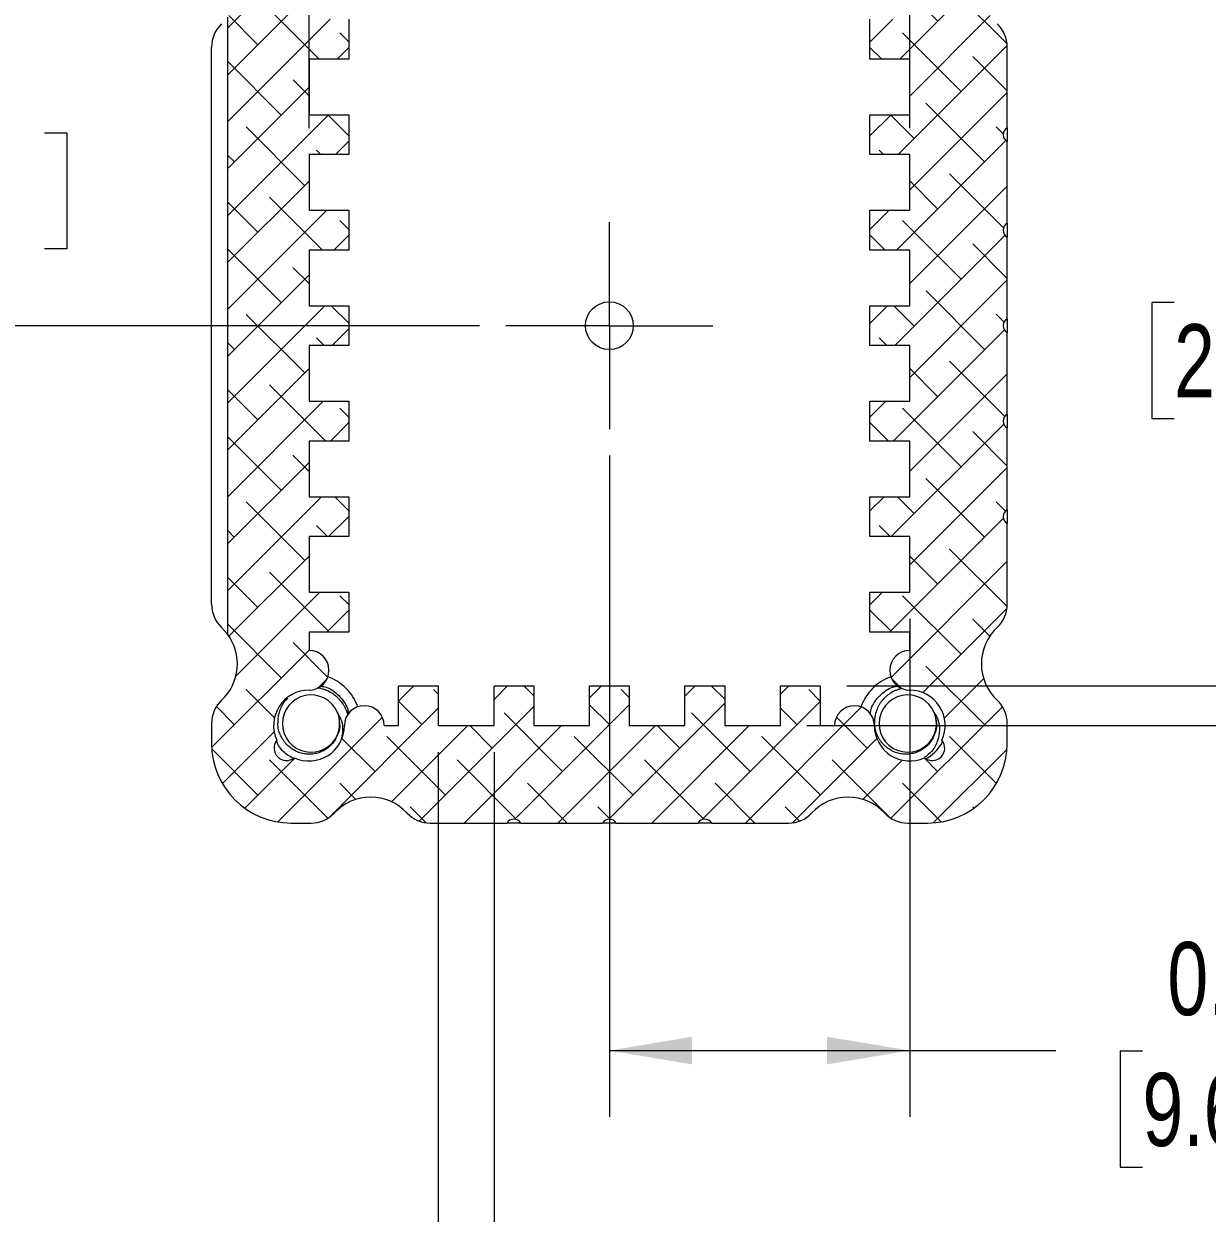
# Paper-space layout 'Inside Dim' of a CAD drawing. Header units: inches. Extents: x 0.04 to 7.3, y 0.02 to 5.63.
# Drawn here: x 4.302 to 5.789, y 1.949 to 3.444 of the extents above; entities that cross this region are included whole.
import ezdxf

# ---------------------------------------------------------------- set-up
doc = ezdxf.new("R2010")
doc.units = ezdxf.units.IN
doc.header["$MEASUREMENT"] = 0
doc.styles.add('SLDTEXTSTYLE0', font='TXT', dxfattribs={"width": 0.75})
doc.dimstyles.new('SLDDIMSTYLE0', dxfattribs={"dimtxt": 0.0918635171, "dimasz": 0.104, "dimexe": 0, "dimexo": 0.0625, "dimgap": 0.0229658793, "dimtad": 0, "dimtih": 1, "dimtoh": 1, "dimrnd": 1e-09, "dimzin": 12, "dimdsep": 46, "dimtxsty": 'SLDTEXTSTYLE0', "dimsah": 1, "dimcen": 0.09, "dimadec": 0, "dimazin": 3, "dimtfac": 1, "dimtofl": 0, "dimtmove": 0, "dimatfit": 3, "dimfxl": 1, "dimfrac": 2, "dimtolj": 1, "dimtzin": 12, "dimarcsym": 0})
doc.dimstyles.new('SLDDIMSTYLE2', dxfattribs={"dimtxt": 0.0918635171, "dimasz": 0.104, "dimexe": 0, "dimexo": 0.0625, "dimgap": 0.0229658793, "dimtad": 0, "dimtih": 1, "dimtoh": 1, "dimrnd": 1e-09, "dimzin": 0, "dimdsep": 46, "dimtxsty": 'SLDTEXTSTYLE0', "dimsah": 1, "dimcen": 0.09, "dimadec": 0, "dimazin": 0, "dimtfac": 1, "dimtmove": 0, "dimatfit": 0, "dimfxl": 1, "dimfrac": 2, "dimtolj": 1, "dimtzin": 12, "dimarcsym": 0})
doc.dimstyles.new('SLDDIMSTYLE4', dxfattribs={"dimtxt": 0.0918635171, "dimasz": 0.104, "dimexe": 0, "dimexo": 0.0625, "dimgap": 0.0229658793, "dimtad": 0, "dimtih": 1, "dimtoh": 1, "dimrnd": 1e-09, "dimdsep": 46, "dimtxsty": 'SLDTEXTSTYLE0', "dimsah": 1, "dimcen": 0.09, "dimadec": 0, "dimazin": 2, "dimtfac": 1, "dimtofl": 0, "dimtmove": 0, "dimatfit": 3, "dimfxl": 1, "dimfrac": 2, "dimtolj": 1, "dimtzin": 12, "dimarcsym": 0})
doc.dimstyles.new('SLDDIMSTYLE7', dxfattribs={"dimtxt": 0.0918635171, "dimasz": 0.104, "dimexe": 0, "dimexo": 0.0625, "dimgap": 0.0229658793, "dimtad": 0, "dimtih": 1, "dimtoh": 1, "dimrnd": 1e-09, "dimdsep": 46, "dimtxsty": 'SLDTEXTSTYLE0', "dimsah": 1, "dimcen": 0.09, "dimadec": 0, "dimazin": 2, "dimtfac": 1, "dimtmove": 0, "dimatfit": 0, "dimfxl": 1, "dimfrac": 2, "dimtolj": 1, "dimtzin": 12, "dimarcsym": 0})

# ---------------------------------------------------------------- blocks, each defined once
blk = doc.blocks.new('_D_9')
at = {"color": 7, "linetype": 'Continuous', "lineweight": 0, "ltscale": 0.6666666667}
for p, q in [((4.6605910454, 3.3129856437), (4.6605910454, 4.6887540329)), ((5.4155910454, 3.3129856437), (5.4155910454, 4.6887540329)), ((4.6605910454, 4.6054206996), (4.3272577121, 4.6054206996)), ((4.8381308748, 4.6047189443), (4.8101412093, 4.6047189443)), ((4.8101412093, 4.6047189443), (4.8101412093, 4.4588856112)), ((5.3053589352, 4.6047189443), (5.3333486007, 4.6047189443)), ((5.3333486007, 4.6047189443), (5.3333486007, 4.4588856112)), ((5.4155910454, 4.6054206996), (5.7489243788, 4.6054206996)), ((4.8101412093, 4.4588856112), (4.8381308748, 4.4588856112)), ((5.3333486007, 4.4588856112), (5.3053589352, 4.4588856112))]:
    blk.add_line(p, q, dxfattribs=at)
for points in [[(4.6605910454, 4.6054206996), (4.5565910454, 4.6227540329), (4.5565910454, 4.5880873662)], [(5.4155910454, 4.6054206996), (5.5195910454, 4.5880873662), (5.5195910454, 4.6227540329)]]:
    blk.add_solid(points, dxfattribs=at)
at = {"color": 7, "linetype": 'Continuous', "lineweight": 0, "ltscale": 0.6666666667, "char_height": 0.0918635171, "attachment_point": 1, "style": 'SLDTEXTSTYLE0'}
for s, insert in [('0.76in', (4.9033922532, 4.7417970217)), ('19.2mm', (4.8381308748, 4.577303903))]:
    blk.add_mtext(s, dxfattribs=dict(at, insert=insert))
blk = doc.blocks.new('_D_11')
at = {"color": 7, "linetype": 'Continuous', "lineweight": 0, "ltscale": 0.6666666667}
for p, q in [((5.2864243788, 3.5671523104), (6.6946730829, 3.5671523104)), ((6.6113397496, 3.5671523104), (6.6113397496, 3.2597940816)), ((6.3777257164, 3.0938974814), (6.3497360508, 3.0938974814)), ((6.3497360508, 3.0938974814), (6.3497360508, 2.9480641483)), ((6.8449537767, 3.0938974814), (6.8729434422, 3.0938974814)), ((6.8729434422, 3.0938974814), (6.8729434422, 2.9480641483)), ((6.3497360508, 2.9480641483), (6.3777257164, 2.9480641483)), ((6.8729434422, 2.9480641483), (6.8449537767, 2.9480641483)), ((6.6113397496, 2.5621523104), (6.6113397496, 2.9294043917)), ((5.2864243788, 2.5621523104), (6.6946730829, 2.5621523104))]:
    blk.add_line(p, q, dxfattribs=at)
for points in [[(6.6113397496, 3.5671523104), (6.5940064163, 3.4631523104), (6.6286730829, 3.4631523104)], [(6.6113397496, 2.5621523104), (6.6286730829, 2.6661523104), (6.5940064163, 2.6661523104)]]:
    blk.add_solid(points, dxfattribs=at)
at = {"color": 7, "linetype": 'Continuous', "lineweight": 0, "ltscale": 0.6666666667, "char_height": 0.0918635171, "attachment_point": 1, "style": 'SLDTEXTSTYLE0'}
for s, insert in [('1.01in', (6.4429870947, 3.2309755588)), ('25.5mm', (6.3777257164, 3.06648244))]:
    blk.add_mtext(s, dxfattribs=dict(at, insert=insert))
blk = doc.blocks.new('_D_12')
at = {"color": 7, "linetype": 'Continuous', "lineweight": 0, "ltscale": 0.6666666667}
for p, q in [((5.3364243788, 3.5171523104), (6.0647518231, 3.5171523104)), ((5.9814184897, 3.5171523104), (5.9814184897, 3.2597940816)), ((5.7478044565, 3.0938974814), (5.719814791, 3.0938974814)), ((5.719814791, 3.0938974814), (5.719814791, 2.9480641483)), ((6.2150325169, 3.0938974814), (6.2430221824, 3.0938974814)), ((6.2430221824, 3.0938974814), (6.2430221824, 2.9480641483)), ((5.719814791, 2.9480641483), (5.7478044565, 2.9480641483)), ((6.2430221824, 2.9480641483), (6.2150325169, 2.9480641483)), ((5.9814184897, 2.6121523104), (5.9814184897, 2.9294043917)), ((5.3364243788, 2.6121523104), (6.0647518231, 2.6121523104))]:
    blk.add_line(p, q, dxfattribs=at)
for points in [[(5.9814184897, 3.5171523104), (5.9640851564, 3.4131523104), (5.9987518231, 3.4131523104)], [(5.9814184897, 2.6121523104), (5.9987518231, 2.7161523104), (5.9640851564, 2.7161523104)]]:
    blk.add_solid(points, dxfattribs=at)
at = {"color": 7, "linetype": 'Continuous', "lineweight": 0, "ltscale": 0.6666666667, "char_height": 0.0918635171, "attachment_point": 1, "style": 'SLDTEXTSTYLE0'}
for s, insert in [('0.91in', (5.8130658348, 3.2309755588)), ('23.0mm', (5.7478044565, 3.06648244))]:
    blk.add_mtext(s, dxfattribs=dict(at, insert=insert))
blk = doc.blocks.new('_D_13')
at = {"color": 7, "linetype": 'Continuous', "lineweight": 0, "ltscale": 0.6666666667}
for p, q in [((5.0380910454, 2.901318977), (5.0380910454, 2.0704718477)), ((5.4155910454, 2.696318977), (5.4155910454, 2.0704718477)), ((5.0380910454, 2.153805181), (5.4155910454, 2.153805181)), ((5.4155910454, 2.153805181), (5.5992798405, 2.153805181)), ((5.7080659739, 2.1531034258), (5.6800763083, 2.1531034258)), ((5.6800763083, 2.1531034258), (5.6800763083, 2.0072700927)), ((6.1074170938, 2.1531034258), (6.1354067594, 2.1531034258)), ((6.1354067594, 2.1531034258), (6.1354067594, 2.0072700927)), ((5.6800763083, 2.0072700927), (5.7080659739, 2.0072700927)), ((6.1354067594, 2.0072700927), (6.1074170938, 2.0072700927))]:
    blk.add_line(p, q, dxfattribs=at)
for points in [[(5.0380910454, 2.153805181), (5.1420910454, 2.1364718477), (5.1420910454, 2.1711385144)], [(5.4155910454, 2.153805181), (5.3115910454, 2.1711385144), (5.3115910454, 2.1364718477)]]:
    blk.add_solid(points, dxfattribs=at)
at = {"color": 7, "linetype": 'Continuous', "lineweight": 0, "ltscale": 0.6666666667, "char_height": 0.0918635171, "attachment_point": 1, "style": 'SLDTEXTSTYLE0'}
for s, insert in [('0.38in', (5.739388882, 2.2901815032)), ('9.6mm', (5.7080659739, 2.1256883844))]:
    blk.add_mtext(s, dxfattribs=dict(at, insert=insert))
blk = doc.blocks.new('_D_14')
at = {"color": 7, "linetype": 'Continuous', "lineweight": 0, "ltscale": 0.6666666667}
for p, q in [((4.0947636011, 3.5671523104), (4.0947636011, 3.9004856437)), ((4.7897577121, 3.5671523104), (4.0114302678, 3.5671523104)), ((3.8611495679, 3.3070293138), (3.8331599024, 3.3070293138)), ((3.8331599024, 3.3070293138), (3.8331599024, 3.1611959807)), ((4.3283776282, 3.3070293138), (4.3563672938, 3.3070293138)), ((4.3563672938, 3.3070293138), (4.3563672938, 3.1611959807)), ((3.8331599024, 3.1611959807), (3.8611495679, 3.1611959807)), ((4.3563672938, 3.1611959807), (4.3283776282, 3.1611959807)), ((4.8747577121, 3.0646523104), (4.0114302678, 3.0646523104)), ((4.0947636011, 3.0646523104), (4.0947636011, 2.731318977))]:
    blk.add_line(p, q, dxfattribs=at)
for points in [[(4.0947636011, 3.5671523104), (4.1120969345, 3.6711523104), (4.0774302678, 3.6711523104)], [(4.0947636011, 3.0646523104), (4.0774302678, 2.9606523104), (4.1120969345, 2.9606523104)]]:
    blk.add_solid(points, dxfattribs=at)
at = {"color": 7, "linetype": 'Continuous', "lineweight": 0, "ltscale": 0.6666666667, "char_height": 0.0918635171, "attachment_point": 1, "style": 'SLDTEXTSTYLE0'}
for s, insert in [('0.50in', (3.9264109462, 3.4441073912)), ('12.8mm', (3.8611495679, 3.2796142724))]:
    blk.add_mtext(s, dxfattribs=dict(at, insert=insert))
blk = doc.blocks.new('_D_15')
at = {"color": 7, "linetype": 'Continuous', "lineweight": 0, "ltscale": 0.6666666667}
for p, q in [((4.8230910454, 2.528818977), (4.8230910454, 1.7555112178)), ((4.8930910454, 2.528818977), (4.8930910454, 1.7555112178)), ((4.8230910454, 1.8388445511), (4.3005396287, 1.8388445511)), ((4.8930910454, 1.8388445511), (5.2264243788, 1.8388445511)), ((3.8263408425, 1.7794522161), (3.7983511769, 1.7794522161)), ((3.7983511769, 1.7794522161), (3.7983511769, 1.633618883)), ((4.2256919625, 1.7794522161), (4.253681628, 1.7794522161)), ((4.253681628, 1.7794522161), (4.253681628, 1.633618883)), ((3.7983511769, 1.633618883), (3.8263408425, 1.633618883)), ((4.253681628, 1.633618883), (4.2256919625, 1.633618883))]:
    blk.add_line(p, q, dxfattribs=at)
for points in [[(4.8230910454, 1.8388445511), (4.7190910454, 1.8561778844), (4.7190910454, 1.8215112178)], [(4.8930910454, 1.8388445511), (4.9970910454, 1.8215112178), (4.9970910454, 1.8561778844)]]:
    blk.add_solid(points, dxfattribs=at)
at = {"color": 7, "linetype": 'Continuous', "lineweight": 0, "ltscale": 0.6666666667, "char_height": 0.0918635171, "attachment_point": 1, "style": 'SLDTEXTSTYLE0'}
for s, insert in [('SLOT WIDTH (TYP)', (3.2779346488, 2.0353149345)), ('0.07in', (3.9449659899, 1.9165302935)), ('1.8mm', (3.8263408425, 1.7520371747))]:
    blk.add_mtext(s, dxfattribs=dict(at, insert=insert))
blk = doc.blocks.new('SW_CENTERMARKSYMBOL_1')
at = {"color": 0, "linetype": 'Continuous', "lineweight": 0, "ltscale": 0.6666666667}
for p, q in [((0, 0.1), (0, 0.13)), ((0, 0), (0, 0.1)), ((-0.1, 0), (-0.13, 0)), ((0, 0), (-0.1, 0)), ((0, 0), (0, -0.1)), ((0, 0), (0.1, 0)), ((0.1, 0), (0.13, 0)), ((0, -0.1), (0, -0.13))]:
    blk.add_line(p, q, dxfattribs=at)

psp = doc.layouts.new('Inside Dim')

# ---------------------------------------------------------------- hatches: boundary and pattern name
at = {"linetype": 'Continuous', "lineweight": 0, "ltscale": 0.6666666667}
h = psp.add_hatch(dxfattribs=at)
h.set_pattern_fill('ANSI38', scale=0.3333333333, style=0)
h.set_pattern_definition([(45, (0, 0), (-0.0294627825494395, 0.0294627825494395), []), (135, (0, 0), (-0.0883883476483184, 0.0294627825494395), [0.1041666666666667, -0.0625])])
edge = h.paths.add_edge_path(flags=0)
edge.add_line((4.538091045438324, 2.564777414713979), (4.538091045438324, 2.53965231037334))
edge.add_arc((4.638091045438324, 2.53965231037334), 0.1, 180, 270.0000000000013)
edge.add_line((4.638091045438324, 2.43965231037334), (4.663216149778964, 2.43965231037334))
edge.add_arc((4.663216149778964, 2.47965231037334), 0.04, 270.0000000000007, 316.9272186532482)
edge.add_arc((4.738091045438324, 2.40965231037334), 0.0625, 43.07278134675158, 136.9272186532475, ccw=False)
edge.add_arc((4.812965941097683, 2.47965231037334), 0.04, 223.0727813467533, 270.0000000000007)
edge.add_line((4.812965941097683, 2.439652310373341), (4.90943079140048, 2.439652310373341))
edge.add_arc((4.918091045438325, 2.434652310373341), 0.01, 29.999999999999773, 150.0000000000011, ccw=False)
edge.add_line((4.926751299476169, 2.439652310373341), (5.029430791400479, 2.439652310373341))
edge.add_arc((5.038091045438324, 2.434652310373341), 0.01, 29.999999999997385, 150.0000000000011, ccw=False)
edge.add_line((5.046751299476169, 2.439652310373341), (5.149430791400479, 2.439652310373341))
edge.add_arc((5.158091045438324, 2.434652310373342), 0.0100000000000002, 29.999999999997385, 150.0000000000011, ccw=False)
edge.add_line((5.166751299476169, 2.439652310373341), (5.263216149778964, 2.439652310373342))
edge.add_arc((5.263216149778964, 2.479652310373342), 0.04, 270.0000000000007, 316.9272186532482)
edge.add_arc((5.338091045438324, 2.409652310373342), 0.0625, 43.07278134675158, 136.927218653247, ccw=False)
edge.add_arc((5.412965941097683, 2.479652310373342), 0.04, 223.0727813467533, 270.0000000000007)
edge.add_line((5.412965941097683, 2.439652310373343), (5.438091045438324, 2.439652310373343))
edge.add_arc((5.438091045438323, 2.539652310373343), 0.1, 270.0000000000013, 360.000000000001)
edge.add_line((5.538091045438324, 2.539652310373343), (5.538091045438324, 2.564777414713983))
edge.add_arc((5.498091045438324, 2.564777414713983), 0.04, 0, 46.92721865324788)
edge.add_arc((5.568091045438323, 2.639652310373343), 0.0625, 133.0727813467519, 226.9272186532478, ccw=False)
edge.add_arc((5.498091045438323, 2.714527206032703), 0.04, 313.0727813467528, 360.0000000000008)
edge.add_line((5.538091045438323, 2.714527206032703), (5.538091045438322, 2.815992056335499))
edge.add_arc((5.543091045438323, 2.824652310373343), 0.01, 120.0000000000029, 239.9999999999962, ccw=False)
edge.add_line((5.538091045438322, 2.833312564411187), (5.538091045438322, 2.935992056335499))
edge.add_arc((5.543091045438322, 2.944652310373343), 0.01, 119.9999999999985, 240.0000000000006, ccw=False)
edge.add_line((5.538091045438322, 2.953312564411188), (5.538091045438321, 3.055992056335498))
edge.add_arc((5.543091045438322, 3.064652310373343), 0.01, 120.0000000000017, 239.9999999999962, ccw=False)
edge.add_line((5.538091045438321, 3.073312564411188), (5.538091045438321, 3.175992056335498))
edge.add_arc((5.543091045438321, 3.184652310373343), 0.01, 119.9999999999998, 240.0000000000019, ccw=False)
edge.add_line((5.538091045438321, 3.193312564411187), (5.538091045438321, 3.295992056335499))
edge.add_arc((5.54309104543832, 3.304652310373343), 0.01, 119.9999999999954, 240.0000000000063, ccw=False)
edge.add_line((5.538091045438321, 3.313312564411187), (5.53809104543832, 3.414777414713984))
edge.add_arc((5.49809104543832, 3.414777414713983), 0.04, 1.2722e-12, 46.92721865324832)
edge.add_arc((5.568091045438321, 3.489652310373343), 0.0625, 133.0727813467519, 226.9272186532472, ccw=False)
edge.add_arc((5.49809104543832, 3.564527206032702), 0.04, 313.0727813467534, 360.0000000000008)
edge.add_line((5.53809104543832, 3.564527206032702), (5.538091045438319, 3.589652310373342))
edge.add_arc((5.43809104543832, 3.589652310373342), 0.1, 0, 90.00000000000102)
edge.add_line((5.438091045438318, 3.689652310373343), (5.412965941097679, 3.689652310373343))
edge.add_arc((5.412965941097679, 3.649652310373343), 0.04, 90, 136.9272186532471)
edge.add_arc((5.338091045438319, 3.719652310373342), 0.0625, 223.0727813467528, 316.9272186532481, ccw=False)
edge.add_arc((5.26321614977896, 3.649652310373342), 0.04, 43.07278134675255, 90)
edge.add_line((5.26321614977896, 3.689652310373342), (5.166751299476164, 3.689652310373341))
edge.add_arc((5.15809104543832, 3.694652310373341), 0.01, 210.0000000000003, 329.99999999999716, ccw=False)
edge.add_line((5.149430791400475, 3.689652310373341), (5.046751299476164, 3.689652310373341))
edge.add_arc((5.038091045438319, 3.694652310373341), 0.01, 209.9999999999981, 330.00000000000193, ccw=False)
edge.add_line((5.029430791400475, 3.689652310373341), (4.926751299476163, 3.689652310373341))
edge.add_arc((4.918091045438319, 3.694652310373341), 0.01, 210.0000000000006, 329.9999999999994, ccw=False)
edge.add_line((4.909430791400475, 3.689652310373341), (4.812965941097679, 3.689652310373341))
edge.add_arc((4.812965941097679, 3.64965231037334), 0.04, 90, 136.9272186532479)
edge.add_arc((4.738091045438319, 3.71965231037334), 0.0625, 223.0727813467528, 316.9272186532481, ccw=False)
edge.add_arc((4.66321614977896, 3.64965231037334), 0.04, 43.07278134675343, 90)
edge.add_line((4.66321614977896, 3.68965231037334), (4.638091045438321, 3.68965231037334))
edge.add_arc((4.63809104543832, 3.58965231037334), 0.1, 89.99999999999949, 180.0000000000013)
edge.add_line((4.53809104543832, 3.589652310373339), (4.53809104543832, 3.564527206032699))
edge.add_arc((4.57809104543832, 3.564527206032699), 0.04, 180, 226.9272186532478)
edge.add_arc((4.50809104543832, 3.489652310373339), 0.0625, -36.869897645844674, 46.927218653246996, ccw=False)
edge.add_line((4.558091045438321, 3.452152310373339), (4.558091045438322, 3.292152310373341))
edge.add_line((4.558091045438322, 3.292152310373341), (4.558091045438323, 2.717152310373339))
edge.add_line((4.558091045438323, 2.717152310373339), (4.558091045438323, 2.677152310373339))
edge.add_arc((4.508091045438323, 2.639652310373339), 0.0625, -46.927218653248076, 36.86989764584342, ccw=False)
edge.add_arc((4.578091045438324, 2.56477741471398), 0.04, 133.0727813467535, 180.0000000000014)
edge = h.paths.add_edge_path(flags=0)
edge.add_line((5.365591045438322, 3.089652310373342), (5.365591045438322, 3.039652310373342))
edge.add_line((5.365591045438322, 3.039652310373342), (5.415591045438322, 3.039652310373342))
edge.add_line((5.415591045438322, 3.039652310373342), (5.415591045438322, 2.969652310373343))
edge.add_line((5.415591045438322, 2.969652310373343), (5.365591045438323, 2.969652310373342))
edge.add_line((5.365591045438323, 2.969652310373342), (5.365591045438323, 2.919652310373342))
edge.add_line((5.365591045438323, 2.919652310373342), (5.415591045438322, 2.919652310373343))
edge.add_line((5.415591045438322, 2.919652310373343), (5.415591045438322, 2.849652310373342))
edge.add_line((5.415591045438322, 2.849652310373342), (5.365591045438323, 2.849652310373342))
edge.add_line((5.365591045438323, 2.849652310373342), (5.365591045438323, 2.799652310373342))
edge.add_line((5.365591045438323, 2.799652310373342), (5.415591045438322, 2.799652310373342))
edge.add_line((5.415591045438322, 2.799652310373342), (5.415591045438322, 2.729652310373343))
edge.add_line((5.415591045438322, 2.729652310373343), (5.365591045438323, 2.729652310373342))
edge.add_line((5.365591045438323, 2.729652310373342), (5.365591045438323, 2.679652310373342))
edge.add_line((5.365591045438323, 2.679652310373342), (5.415591045438323, 2.679652310373343))
edge.add_line((5.415591045438323, 2.679652310373343), (5.415591045438323, 2.656652310373342))
edge.add_arc((5.415591045438323, 2.631652310373342), 0.0249999999999999, 90, 270.0000000000007)
edge.add_arc((5.415591045438323, 2.562152310373342), 0.0445, -24.571645728749104, 89.99999999999932, ccw=False)
edge.add_arc((5.443875316685786, 2.533868039125881), 0.015625, -128.74881119889562, 38.74881119889312, ccw=False)
edge.add_arc((5.415591045438323, 2.562152310373342), 0.0445, 180.0000000000006, 294.5716457287483, ccw=False)
edge.add_arc((5.346091045438323, 2.562152310373342), 0.025, 0, 180)
edge.add_line((5.321091045438323, 2.562152310373342), (5.303091045438324, 2.562152310373342))
edge.add_line((5.303091045438324, 2.562152310373342), (5.303091045438324, 2.612152310373342))
edge.add_line((5.303091045438324, 2.612152310373342), (5.253091045438323, 2.612152310373342))
edge.add_line((5.253091045438323, 2.612152310373342), (5.253091045438324, 2.562152310373342))
edge.add_line((5.253091045438324, 2.562152310373342), (5.183091045438323, 2.562152310373341))
edge.add_line((5.183091045438323, 2.562152310373341), (5.183091045438323, 2.612152310373342))
edge.add_line((5.183091045438323, 2.612152310373342), (5.133091045438324, 2.612152310373341))
edge.add_line((5.133091045438324, 2.612152310373341), (5.133091045438324, 2.562152310373341))
edge.add_line((5.133091045438324, 2.562152310373341), (5.063091045438323, 2.562152310373341))
edge.add_line((5.063091045438323, 2.562152310373341), (5.063091045438323, 2.612152310373341))
edge.add_line((5.063091045438323, 2.612152310373341), (5.013091045438324, 2.612152310373341))
edge.add_line((5.013091045438324, 2.612152310373341), (5.013091045438324, 2.562152310373341))
edge.add_line((5.013091045438324, 2.562152310373341), (4.943091045438323, 2.562152310373341))
edge.add_line((4.943091045438323, 2.562152310373341), (4.943091045438323, 2.612152310373341))
edge.add_line((4.943091045438323, 2.612152310373341), (4.893091045438323, 2.612152310373341))
edge.add_line((4.893091045438323, 2.612152310373341), (4.893091045438323, 2.562152310373341))
edge.add_line((4.893091045438323, 2.562152310373341), (4.823091045438324, 2.56215231037334))
edge.add_line((4.823091045438324, 2.56215231037334), (4.823091045438324, 2.61215231037334))
edge.add_line((4.823091045438324, 2.61215231037334), (4.773091045438323, 2.61215231037334))
edge.add_line((4.773091045438323, 2.61215231037334), (4.773091045438323, 2.56215231037334))
edge.add_line((4.773091045438323, 2.56215231037334), (4.755091045438324, 2.56215231037334))
edge.add_arc((4.730091045438324, 2.56215231037334), 0.025, 0, 180)
edge.add_arc((4.660591045438323, 2.56215231037334), 0.0445, 245.42835427125192, 360, ccw=False)
edge.add_arc((4.632306774190862, 2.533868039125878), 0.015625, 141.251188801108, 308.7488111988907, ccw=False)
edge.add_arc((4.660591045438323, 2.56215231037334), 0.0445, 89.99999999999932, 204.5716457287488, ccw=False)
edge.add_arc((4.660591045438323, 2.63165231037334), 0.025, 270.0000000000007, 450.0000000000008)
edge.add_line((4.660591045438323, 2.65665231037334), (4.660591045438323, 2.679652310373339))
edge.add_line((4.660591045438323, 2.679652310373339), (4.710591045438323, 2.67965231037334))
edge.add_line((4.710591045438323, 2.67965231037334), (4.710591045438323, 2.72965231037334))
edge.add_line((4.710591045438323, 2.72965231037334), (4.660591045438323, 2.72965231037334))
edge.add_line((4.660591045438323, 2.72965231037334), (4.660591045438323, 2.79965231037334))
edge.add_line((4.660591045438323, 2.79965231037334), (4.710591045438322, 2.79965231037334))
edge.add_line((4.710591045438322, 2.79965231037334), (4.710591045438322, 2.84965231037334))
edge.add_line((4.710591045438322, 2.84965231037334), (4.660591045438323, 2.849652310373339))
edge.add_line((4.660591045438323, 2.849652310373339), (4.660591045438322, 2.91965231037334))
edge.add_line((4.660591045438322, 2.91965231037334), (4.710591045438322, 2.91965231037334))
edge.add_line((4.710591045438322, 2.91965231037334), (4.710591045438322, 2.96965231037334))
edge.add_line((4.710591045438322, 2.96965231037334), (4.660591045438322, 2.96965231037334))
edge.add_line((4.660591045438322, 2.96965231037334), (4.660591045438322, 3.03965231037334))
edge.add_line((4.660591045438322, 3.03965231037334), (4.710591045438322, 3.03965231037334))
edge.add_line((4.710591045438322, 3.03965231037334), (4.710591045438322, 3.08965231037334))
edge.add_line((4.710591045438322, 3.08965231037334), (4.660591045438322, 3.08965231037334))
edge.add_line((4.660591045438322, 3.08965231037334), (4.660591045438321, 3.159652310373339))
edge.add_line((4.660591045438321, 3.159652310373339), (4.710591045438322, 3.15965231037334))
edge.add_line((4.710591045438322, 3.15965231037334), (4.710591045438321, 3.20965231037334))
edge.add_line((4.710591045438321, 3.20965231037334), (4.660591045438321, 3.20965231037334))
edge.add_line((4.660591045438321, 3.20965231037334), (4.660591045438321, 3.27965231037334))
edge.add_line((4.660591045438321, 3.27965231037334), (4.710591045438321, 3.27965231037334))
edge.add_line((4.710591045438321, 3.27965231037334), (4.710591045438321, 3.32965231037334))
edge.add_line((4.710591045438321, 3.32965231037334), (4.660591045438321, 3.329652310373339))
edge.add_line((4.660591045438321, 3.329652310373339), (4.660591045438321, 3.39965231037334))
edge.add_line((4.660591045438321, 3.39965231037334), (4.710591045438321, 3.39965231037334))
edge.add_line((4.710591045438321, 3.39965231037334), (4.710591045438321, 3.44965231037334))
edge.add_line((4.710591045438321, 3.44965231037334), (4.660591045438321, 3.44965231037334))
edge.add_line((4.660591045438321, 3.44965231037334), (4.660591045438321, 3.47265231037334))
edge.add_arc((4.660591045438321, 3.49765231037334), 0.025, 270.0000000000007, 450.0000000000029)
edge.add_arc((4.66059104543832, 3.567152310373339), 0.0445, 155.4283542712504, 270, ccw=False)
edge.add_arc((4.632306774190858, 3.595436581620802), 0.015625, 51.25118880110949, 218.7488111988945, ccw=False)
edge.add_arc((4.66059104543832, 3.567152310373339), 0.0445, 2.8421709430404007e-13, 114.5716457287478, ccw=False)
edge.add_arc((4.73009104543832, 3.56715231037334), 0.025, 180, 360.0000000000008)
edge.add_line((4.75509104543832, 3.56715231037334), (4.77309104543832, 3.56715231037334))
edge.add_line((4.77309104543832, 3.56715231037334), (4.773091045438321, 3.51715231037334))
edge.add_line((4.773091045438321, 3.51715231037334), (4.82309104543832, 3.51715231037334))
edge.add_line((4.82309104543832, 3.51715231037334), (4.82309104543832, 3.56715231037334))
edge.add_line((4.82309104543832, 3.56715231037334), (4.89309104543832, 3.567152310373341))
edge.add_line((4.89309104543832, 3.567152310373341), (4.89309104543832, 3.51715231037334))
edge.add_line((4.89309104543832, 3.51715231037334), (4.94309104543832, 3.517152310373341))
edge.add_line((4.94309104543832, 3.517152310373341), (4.94309104543832, 3.567152310373341))
edge.add_line((4.94309104543832, 3.567152310373341), (5.01309104543832, 3.567152310373341))
edge.add_line((5.01309104543832, 3.567152310373341), (5.01309104543832, 3.517152310373341))
edge.add_line((5.01309104543832, 3.517152310373341), (5.06309104543832, 3.517152310373341))
edge.add_line((5.06309104543832, 3.517152310373341), (5.06309104543832, 3.567152310373341))
edge.add_line((5.06309104543832, 3.567152310373341), (5.13309104543832, 3.567152310373341))
edge.add_line((5.13309104543832, 3.567152310373341), (5.13309104543832, 3.517152310373341))
edge.add_line((5.13309104543832, 3.517152310373341), (5.18309104543832, 3.517152310373342))
edge.add_line((5.18309104543832, 3.517152310373342), (5.18309104543832, 3.567152310373341))
edge.add_line((5.18309104543832, 3.567152310373341), (5.253091045438319, 3.567152310373341))
edge.add_line((5.253091045438319, 3.567152310373341), (5.25309104543832, 3.517152310373342))
edge.add_line((5.25309104543832, 3.517152310373342), (5.30309104543832, 3.517152310373342))
edge.add_line((5.30309104543832, 3.517152310373342), (5.30309104543832, 3.567152310373342))
edge.add_line((5.30309104543832, 3.567152310373342), (5.32109104543832, 3.567152310373342))
edge.add_arc((5.346091045438319, 3.567152310373342), 0.025, 180, 360.0000000000008)
edge.add_arc((5.41559104543832, 3.567152310373342), 0.0445, 65.42835427125112, 180, ccw=False)
edge.add_arc((5.443875316685782, 3.595436581620805), 0.015625, -38.748811198891474, 128.7488111988924, ccw=False)
edge.add_arc((5.41559104543832, 3.567152310373342), 0.0445, -90.0000000000008, 24.57164572874899, ccw=False)
edge.add_arc((5.415591045438321, 3.497652310373342), 0.025, 90.00000000000202, 270.0000000000007)
edge.add_line((5.415591045438321, 3.472652310373342), (5.415591045438321, 3.449652310373342))
edge.add_line((5.415591045438321, 3.449652310373342), (5.36559104543832, 3.449652310373342))
edge.add_line((5.36559104543832, 3.449652310373342), (5.365591045438321, 3.399652310373343))
edge.add_line((5.365591045438321, 3.399652310373343), (5.415591045438321, 3.399652310373343))
edge.add_line((5.415591045438321, 3.399652310373343), (5.415591045438321, 3.329652310373342))
edge.add_line((5.415591045438321, 3.329652310373342), (5.365591045438321, 3.329652310373342))
edge.add_line((5.365591045438321, 3.329652310373342), (5.365591045438321, 3.279652310373342))
edge.add_line((5.365591045438321, 3.279652310373342), (5.415591045438321, 3.279652310373343))
edge.add_line((5.415591045438321, 3.279652310373343), (5.415591045438322, 3.209652310373343))
edge.add_line((5.415591045438322, 3.209652310373343), (5.365591045438321, 3.209652310373342))
edge.add_line((5.365591045438321, 3.209652310373342), (5.365591045438322, 3.159652310373342))
edge.add_line((5.365591045438322, 3.159652310373342), (5.415591045438322, 3.159652310373342))
edge.add_line((5.415591045438322, 3.159652310373342), (5.415591045438322, 3.089652310373342))
edge.add_line((5.415591045438322, 3.089652310373342), (5.365591045438322, 3.089652310373342))

# ---------------------------------------------------------------- linework, layer by layer
at = {"color": 7, "linetype": 'Continuous', "lineweight": 15, "ltscale": 0.6666666667}
for p, q in [((4.5580910454, 3.4521523104), (4.5580910454, 3.2921523104)), ((4.7105910454, 3.4496523104), (4.7105910454, 3.3996523104)), ((5.3655910454, 3.3996523104), (5.3655910454, 3.4496523104)), ((4.5380910454, 2.714527206), (4.5380910454, 3.4147774147)), ((5.5380910454, 3.3133125644), (5.5380910454, 3.4147774147)), ((4.7105910454, 3.3996523104), (4.6605910454, 3.3996523104)), ((4.6605910454, 3.3996523104), (4.6605910454, 3.3296523104)), ((5.4155910454, 3.3996523104), (5.3655910454, 3.3996523104)), ((5.4155910454, 3.3296523104), (5.4155910454, 3.3996523104)), ((4.6605910454, 3.3296523104), (4.7105910454, 3.3296523104)), ((4.7105910454, 3.3296523104), (4.7105910454, 3.2796523104)), ((5.3655910454, 3.2796523104), (5.3655910454, 3.3296523104)), ((5.3655910454, 3.3296523104), (5.4155910454, 3.3296523104)), ((5.5380910454, 3.3133125644), (5.5380910454, 3.2959920563)), ((4.5580910454, 3.2921523104), (4.5580910454, 2.7171523104)), ((5.5380910454, 3.1933125644), (5.5380910454, 3.2959920563)), ((4.7105910454, 3.2796523104), (4.6605910454, 3.2796523104)), ((4.6605910454, 3.2796523104), (4.6605910454, 3.2096523104)), ((5.4155910454, 3.2796523104), (5.3655910454, 3.2796523104)), ((5.4155910454, 3.2096523104), (5.4155910454, 3.2796523104)), ((4.6605910454, 3.2096523104), (4.7105910454, 3.2096523104)), ((4.7105910454, 3.2096523104), (4.7105910454, 3.1596523104)), ((5.3655910454, 3.1596523104), (5.3655910454, 3.2096523104)), ((5.3655910454, 3.2096523104), (5.4155910454, 3.2096523104)), ((5.5380910454, 3.1933125644), (5.5380910454, 3.1759920563)), ((5.5380910454, 3.0733125644), (5.5380910454, 3.1759920563)), ((4.7105910454, 3.1596523104), (4.6605910454, 3.1596523104)), ((4.6605910454, 3.1596523104), (4.6605910454, 3.0896523104)), ((5.4155910454, 3.1596523104), (5.3655910454, 3.1596523104)), ((5.4155910454, 3.0896523104), (5.4155910454, 3.1596523104)), ((4.6605910454, 3.0896523104), (4.7105910454, 3.0896523104)), ((4.7105910454, 3.0896523104), (4.7105910454, 3.0396523104)), ((5.3655910454, 3.0896523104), (5.4155910454, 3.0896523104)), ((5.3655910454, 3.0396523104), (5.3655910454, 3.0896523104)), ((5.5380910454, 3.0733125644), (5.5380910454, 3.0559920563)), ((5.5380910454, 2.9533125644), (5.5380910454, 3.0559920563)), ((4.7105910454, 3.0396523104), (4.6605910454, 3.0396523104)), ((4.6605910454, 3.0396523104), (4.6605910454, 2.9696523104)), ((5.4155910454, 3.0396523104), (5.3655910454, 3.0396523104)), ((5.4155910454, 2.9696523104), (5.4155910454, 3.0396523104)), ((4.6605910454, 2.9696523104), (4.7105910454, 2.9696523104)), ((4.7105910454, 2.9696523104), (4.7105910454, 2.9196523104)), ((5.3655910454, 2.9196523104), (5.3655910454, 2.9696523104)), ((5.3655910454, 2.9696523104), (5.4155910454, 2.9696523104)), ((5.5380910454, 2.9533125644), (5.5380910454, 2.9359920563)), ((5.5380910454, 2.8333125644), (5.5380910454, 2.9359920563)), ((4.7105910454, 2.9196523104), (4.6605910454, 2.9196523104)), ((4.6605910454, 2.9196523104), (4.6605910454, 2.8496523104)), ((5.4155910454, 2.9196523104), (5.3655910454, 2.9196523104)), ((5.4155910454, 2.8496523104), (5.4155910454, 2.9196523104)), ((4.6605910454, 2.8496523104), (4.7105910454, 2.8496523104)), ((4.7105910454, 2.8496523104), (4.7105910454, 2.7996523104)), ((5.3655910454, 2.7996523104), (5.3655910454, 2.8496523104)), ((5.3655910454, 2.8496523104), (5.4155910454, 2.8496523104)), ((5.5380910454, 2.8333125644), (5.5380910454, 2.8159920563)), ((5.5380910454, 2.714527206), (5.5380910454, 2.8159920563)), ((4.7105910454, 2.7996523104), (4.6605910454, 2.7996523104)), ((4.6605910454, 2.7996523104), (4.6605910454, 2.7296523104)), ((5.4155910454, 2.7996523104), (5.3655910454, 2.7996523104)), ((5.4155910454, 2.7296523104), (5.4155910454, 2.7996523104)), ((4.6605910454, 2.7296523104), (4.7105910454, 2.7296523104)), ((4.7105910454, 2.7296523104), (4.7105910454, 2.6796523104)), ((5.3655910454, 2.6796523104), (5.3655910454, 2.7296523104)), ((5.3655910454, 2.7296523104), (5.4155910454, 2.7296523104)), ((4.5580910454, 2.7171523104), (4.5580910454, 2.6771523104)), ((4.5507739723, 2.6853077346), (4.5580910454, 2.6771523104)), ((4.7105910454, 2.6796523104), (4.6605910454, 2.6796523104)), ((4.6605910454, 2.6796523104), (4.6605910454, 2.6566523104)), ((5.4155910454, 2.6796523104), (5.3655910454, 2.6796523104)), ((5.4155910454, 2.6566523104), (5.4155910454, 2.6796523104)), ((4.7730910454, 2.5621523104), (4.7730910454, 2.6121523104)), ((4.7730910454, 2.6121523104), (4.8230910454, 2.6121523104)), ((4.8230910454, 2.6121523104), (4.8230910454, 2.5621523104)), ((4.8930910454, 2.5621523104), (4.8930910454, 2.6121523104)), ((4.8930910454, 2.6121523104), (4.9430910454, 2.6121523104)), ((4.9430910454, 2.6121523104), (4.9430910454, 2.5621523104)), ((5.0130910454, 2.5621523104), (5.0130910454, 2.6121523104)), ((5.0130910454, 2.6121523104), (5.0630910454, 2.6121523104)), ((5.0630910454, 2.6121523104), (5.0630910454, 2.5621523104)), ((5.1330910454, 2.5621523104), (5.1330910454, 2.6121523104)), ((5.1330910454, 2.6121523104), (5.1830910454, 2.6121523104)), ((5.1830910454, 2.6121523104), (5.1830910454, 2.5621523104)), ((5.2530910454, 2.5621523104), (5.2530910454, 2.6121523104)), ((5.2530910454, 2.6121523104), (5.3030910454, 2.6121523104)), ((5.3030910454, 2.6121523104), (5.3030910454, 2.5621523104)), ((4.5380910454, 2.5647774147), (4.5380910454, 2.5396523104)), ((4.7550910454, 2.5621523104), (4.7730910454, 2.5621523104)), ((4.8230910454, 2.5621523104), (4.8930910454, 2.5621523104)), ((4.9430910454, 2.5621523104), (5.0130910454, 2.5621523104)), ((5.0630910454, 2.5621523104), (5.1330910454, 2.5621523104)), ((5.1830910454, 2.5621523104), (5.2530910454, 2.5621523104)), ((5.3030910454, 2.5621523104), (5.3210910454, 2.5621523104)), ((5.5380910454, 2.5396523104), (5.5380910454, 2.5647774147)), ((5.4554014901, 2.5389603608), (5.4569120193, 2.5420104932)), ((4.6380910454, 2.4396523104), (4.6632161498, 2.4396523104)), ((4.8129659411, 2.4396523104), (4.9094307914, 2.4396523104)), ((4.9267512995, 2.4396523104), (4.9094307914, 2.4396523104)), ((4.9267512995, 2.4396523104), (5.0294307914, 2.4396523104)), ((5.0467512995, 2.4396523104), (5.0294307914, 2.4396523104)), ((5.0467512995, 2.4396523104), (5.1494307914, 2.4396523104)), ((5.1667512995, 2.4396523104), (5.1494307914, 2.4396523104)), ((5.1667512995, 2.4396523104), (5.2632161498, 2.4396523104)), ((5.4129659411, 2.4396523104), (5.4380910454, 2.4396523104))]:
    psp.add_line(p, q, dxfattribs=at)
at = {"color": 7, "linetype": 'Continuous', "lineweight": 15, "ltscale": 0.4444444444}
psp.add_circle((5.0380910454, 3.0646523104), 0.0299999999999998, dxfattribs=at)
for centre, radius, start, end in [((4.5780910454, 3.4147774147), 0.04, 133.0727813468, 180), ((5.4980910454, 3.4147774147), 0.0399999999999994, 0, 46.9272186532), ((5.5430910454, 3.3046523104), 0.0100000000000004, 120, 240), ((5.5430910454, 3.1846523104), 0.0100000000000004, 120, 240), ((5.5430910454, 3.0646523104), 0.0100000000000008, 120, 240), ((5.5430910454, 2.9446523104), 0.0100000000000004, 120, 240), ((5.5430910454, 2.8246523104), 0.0100000000000004, 120, 240), ((4.5780910454, 2.714527206), 0.0399999999999994, 180, 226.9272186532), ((5.4980910454, 2.714527206), 0.0399999999999994, 313.0727813468, 0), ((4.5080910454, 2.6396523104), 0.0625, 313.0727813468, 36.8698976458), ((5.5680910454, 2.6396523104), 0.0625000000000004, 133.0727813468, 226.9272186532), ((4.6605910454, 2.6316523104), 0.0249999999999999, 270, 90), ((5.4155910454, 2.6316523104), 0.0249999999999999, 90, 270), ((4.6630910454, 2.5646523104), 0.0625000000000007, 19.7545872362, 70.24541276379999), ((5.4130910454, 2.5646523104), 0.0624999999999998, 109.7545872362, 160.2454127638), ((4.6605910454, 2.5621523104), 0.0444999999999999, 90, 204.5716457287), ((4.6630910454, 2.5646523104), 0.0359705181293777, 22.8192442185, 337.1807557815), ((5.4130910454, 2.5646523104), 0.0359705181293785, 22.8192442185, 337.1807557815), ((5.4155910454, 2.5621523104), 0.0445000000000005, 335.4283542713, 90), ((4.5780910454, 2.5647774147), 0.0399999999999997, 133.0727813468, 180), ((4.7300910454, 2.5621523104), 0.0250000000000004, 0, 180), ((5.3460910454, 2.5621523104), 0.0250000000000004, 0, 180), ((5.4980910454, 2.5647774147), 0.0399999999999997, 0, 46.9272186532), ((4.6630910454, 2.5646523104), 0.0359705181293777, 337.1807557815, 22.8192442185), ((5.4130910454, 2.5646523104), 0.0359705181293785, 337.1807557815, 22.8192442185), ((4.6605910454, 2.5621523104), 0.0445000000000002, 245.4283542713, 0), ((5.4155910454, 2.5621523104), 0.0445000000000002, 180, 294.5716457287999), ((4.6323067742, 2.5338680391), 0.0156250000000004, 141.2511888011, 308.7488111989), ((5.4438753167, 2.5338680391), 0.0156250000000007, 231.2511888011, 38.7488111989), ((4.6380910454, 2.5396523104), 0.1000000000000005, 180, 270), ((5.4130910454, 2.5646523104), 0.0494999999999999, 297.1027343197, 328.7328396704), ((5.4380910454, 2.5396523104), 0.1000000000000005, 270, 0), ((4.7380910454, 2.4096523104), 0.0624999999999997, 43.0727813468, 136.9272186532), ((5.3380910454, 2.4096523104), 0.0624999999999997, 43.0727813468, 136.9272186532), ((4.6632161498, 2.4796523104), 0.0400000000000006, 270, 316.9272186532), ((4.8129659411, 2.4796523104), 0.04, 223.0727813468, 270), ((5.2632161498, 2.4796523104), 0.0400000000000006, 270, 316.9272186532), ((5.4129659411, 2.4796523104), 0.04, 223.0727813468, 270), ((4.9180910454, 2.4346523104), 0.0100000000000004, 30, 150), ((5.0380910454, 2.4346523104), 0.0099999999999996, 30, 150), ((5.1580910454, 2.4346523104), 0.0100000000000011, 30, 150)]:
    psp.add_arc(centre, radius, start, end, dxfattribs=at)
at = {"color": 7, "linetype": 'Continuous', "lineweight": 15, "ltscale": 0.6666666667}
for points, knots in [([(4.709648459390557, 2.575662473890928), (4.708853922913564, 2.578105910386331), (4.707627511074495, 2.581877492349841), (4.70513985636796, 2.586527968180928), (4.702262472269456, 2.591041441447205), (4.698837975555704, 2.595140361405699), (4.694942547480703, 2.598756478401384), (4.690755140356315, 2.602029639105832), (4.686170406433907, 2.604777093251002), (4.681304108638738, 2.60686266928429), (4.676673603768779, 2.608437824255577), (4.673180765219809, 2.608972087625295), (4.670960331754689, 2.609311724355902)], [0, 0, 0, 0, 0.1415645445495576, 0.2185128542935494, 0.290580264929069, 0.4371636197140742, 0.5118548935828404, 0.5839222543103771, 0.7305294227234221, 0.8052791958888713, 0.8762139779031649, 1, 1, 1, 1]), ([(4.675051434961883, 2.611748727837842), (4.677480350889257, 2.61138138350125), (4.686191339445939, 2.610063951194789), (4.698646947260187, 2.600159258798332), (4.708561153446485, 2.587770651461939), (4.709893575057966, 2.578881316119165), (4.710245517118376, 2.576533312327234)], [0, 0, 0, 0, 0.1379989124370459, 0.4949150085951732, 0.8665882848001997, 1, 1, 1, 1]), ([(5.365962795933905, 2.576666137719848), (5.366309401696704, 2.578968578930185), (5.367640489113266, 2.587810758868897), (5.377537455477978, 2.600161479777841), (5.390028948259442, 2.61008287018549), (5.398785010718649, 2.611401790603697), (5.401257530011077, 2.611774224696578)], [0, 0, 0, 0, 0.1308694736158033, 0.5025845737125461, 0.859540833156861, 1, 1, 1, 1]), ([(5.40580228426499, 2.608658284316354), (5.405412179326674, 2.608603170415643), (5.403744761227067, 2.608367598120706), (5.400952401852956, 2.607434716827435), (5.396212419016138, 2.605667976332855), (5.391725523110183, 2.60324358945158), (5.387618064050176, 2.600302813479935), (5.383813047355738, 2.597027537960209), (5.380459880861206, 2.5932784978848), (5.377670330687147, 2.589175759817703), (5.375288680708922, 2.584929844245071), (5.373469960054242, 2.580442501504387), (5.372307981498645, 2.576037081331409), (5.371584494773626, 2.572100237121662), (5.371246667454294, 2.568386244182814), (5.371318810282395, 2.565591015061113), (5.371343037566807, 2.564652310373341)], [0, 0, 0, 0, 0.0194159913812232, 0.0829894017507172, 0.1443294490750605, 0.2691084412568676, 0.3327191645442675, 0.3932179689130267, 0.5164324459048971, 0.5793102145985171, 0.6376607817012152, 0.7563444144517553, 0.8168194391178543, 0.8621432936997999, 0.9537044260736994, 1, 1, 1, 1]), ([(4.633739716767738, 2.596618178759466), (4.632376967873142, 2.59520090245525), (4.630128391381034, 2.592862354104104), (4.627676072227983, 2.589170193979778), (4.625285362906724, 2.584933060515728), (4.62347051161096, 2.580441966826435), (4.622307907779083, 2.576037152795002), (4.621584533165545, 2.572100199904615), (4.621246661883299, 2.568386249583326), (4.621318808881857, 2.565591016418792), (4.621343037566808, 2.564652310373341)], [0, 0, 0, 0, 0.166691166585134, 0.2750454174733259, 0.3755981584288998, 0.5801199852455525, 0.6843337022918602, 0.7624381327229353, 0.9202210521072096, 0.9999999999999999, 0.9999999999999999, 0.9999999999999999, 0.9999999999999999]), ([(4.696246256967905, 2.578602583593765), (4.698203060298821, 2.575162540415647), (4.702111511459322, 2.56829151738576), (4.703544542122946, 2.555659800475443), (4.701524221153765, 2.547522762037176), (4.700456069134066, 2.543220676292004)], [0, 0, 0, 0, 0.3209016974545287, 0.6409579297042126, 1, 1, 1, 1]), ([(4.69624625696782, 2.578602583593969), (4.697474621414344, 2.574055236994033), (4.699905618133888, 2.565055803073294), (4.698924631085005, 2.55479329125445), (4.696305879959898, 2.550897220552657), (4.696277237776355, 2.550854607884706)], [0, 0, 0, 0, 0.502543291523217, 0.994559144543137, 1, 1, 1, 1]), ([(5.446246256967905, 2.578602583593765), (5.448216056680759, 2.575159355682894), (5.452150466364154, 2.568281971578172), (5.453393792727392, 2.555572290128896), (5.451016080730909, 2.542396097712721), (5.444446864701193, 2.530087405981387), (5.43725687329015, 2.524550900254565), (5.433947242869118, 2.522002387087835)], [0, 0, 0, 0, 0.1846732285467342, 0.3688599068812348, 0.581314178593704, 0.8072744107519616, 1, 1, 1, 1]), ([(5.446246256967819, 2.578602583593969), (5.447474621414343, 2.574055236994033), (5.449905618133887, 2.565055803073294), (5.448924631085007, 2.55479329125445), (5.446305879959898, 2.550897220552657), (5.446277237776354, 2.550854607884706)], [0, 0, 0, 0, 0.502543291523217, 0.994559144543137, 1, 1, 1, 1]), ([(4.696246256967907, 2.550702037152921), (4.695891113485846, 2.549766121440232), (4.694813616847093, 2.546926576057818), (4.692804393081673, 2.543351623233305), (4.690397789257555, 2.540061752123092), (4.687717211841926, 2.536988781912515), (4.684659109917342, 2.534262144847182), (4.681289235343442, 2.531958552939965), (4.677744063311299, 2.52993306349542), (4.673969711023491, 2.528335677194719), (4.669992150148579, 2.527191807232213), (4.666883994408473, 2.526567776087164), (4.663679337994057, 2.526198159676254), (4.660416045625602, 2.526098966823771), (4.657163123176224, 2.526279174855873), (4.652880821468088, 2.526881409677337), (4.64868754920997, 2.528022709733909), (4.644691523103149, 2.52967991461389), (4.641818846293048, 2.531167333698979), (4.63908128131801, 2.532868530956602), (4.636459967970722, 2.534803446456183), (4.633968414429654, 2.536973877097187), (4.63163926162337, 2.539364239213149), (4.629483665829308, 2.541977437947973), (4.627531687296536, 2.544795116763239), (4.62582612588266, 2.547768377140409), (4.624384033164139, 2.550859389691241), (4.623202380924587, 2.554059550961254), (4.622289744698773, 2.557388013157593), (4.621614357042518, 2.560931376233465), (4.621436358633071, 2.563372485028999), (4.621343037566808, 2.564652310373341)], [0, 0, 0, 0, 0.0281369152070695, 0.0853667125878416, 0.1145280473533402, 0.1426649745373944, 0.199894531204754, 0.2290552250664384, 0.2572707967002918, 0.3145551472942143, 0.3436832190987985, 0.373522706406209, 0.4035693754498825, 0.4342694843323834, 0.465195384851567, 0.4950348072088117, 0.5557274574019803, 0.5866532788261671, 0.6164920179840022, 0.6465214867283966, 0.677140019047501, 0.7079587303043212, 0.7392929155143847, 0.7708417642636044, 0.8030671859671793, 0.835526276942119, 0.8670685155927688, 0.8988297570790847, 0.9312817201958897, 0.9639723570395963, 1, 1, 1, 1]), ([(5.446246256967907, 2.550702037152921), (5.445891113485846, 2.549766121440232), (5.444813616847093, 2.546926576057818), (5.442804393081672, 2.543351623233305), (5.440397789257555, 2.540061752123092), (5.437717211841925, 2.536988781912515), (5.434659109917342, 2.534262144847182), (5.431289235343441, 2.531958552939965), (5.427744063311299, 2.52993306349542), (5.423969711023491, 2.528335677194719), (5.419992150148579, 2.527191807232213), (5.416883994408472, 2.526567776087164), (5.413679337994057, 2.526198159676254), (5.410416045625601, 2.526098966823771), (5.407163123176223, 2.526279174855873), (5.402880821468088, 2.526881409677337), (5.39868754920997, 2.528022709733909), (5.394691523103148, 2.52967991461389), (5.391818846293047, 2.531167333698979), (5.38908128131801, 2.532868530956602), (5.386459967970721, 2.534803446456183), (5.383968414429653, 2.536973877097187), (5.38163926162337, 2.539364239213149), (5.379483665829308, 2.541977437947973), (5.377531687296535, 2.544795116763239), (5.375826125882659, 2.547768377140409), (5.374384033164138, 2.550859389691241), (5.373202380924586, 2.554059550961254), (5.372289744698772, 2.557388013157593), (5.371614357042517, 2.560931376233465), (5.37143635863307, 2.563372485028999), (5.371343037566807, 2.564652310373341)], [0, 0, 0, 0, 0.0281369152070695, 0.0853667125878416, 0.1145280473533402, 0.1426649745373944, 0.199894531204754, 0.2290552250664384, 0.2572707967002918, 0.3145551472942143, 0.3436832190987985, 0.373522706406209, 0.4035693754498825, 0.4342694843323834, 0.465195384851567, 0.4950348072088117, 0.5557274574019803, 0.5866532788261671, 0.6164920179840022, 0.6465214867283966, 0.677140019047501, 0.7079587303043212, 0.7392929155143847, 0.7708417642636044, 0.8030671859671793, 0.835526276942119, 0.8670685155927688, 0.8988297570790847, 0.9312817201958897, 0.9639723570395963, 1, 1, 1, 1]), ([(4.641567658484574, 2.520598142476378), (4.636756487398846, 2.523191012931074), (4.627236858118487, 2.52832139908049), (4.622083366624456, 2.537814722565455), (4.619534422906018, 2.542510169776754)], [0, 0, 0, 0, 0.5053947946959344, 1, 1, 1, 1])]:
    psp.add_open_spline(points, degree=3, knots=knots, dxfattribs=at)

# ---------------------------------------------------------------- block references
at = {"color": 7, "linetype": 'Continuous', "lineweight": 0, "ltscale": 0.6666666667}
psp.add_blockref('SW_CENTERMARKSYMBOL_1', (5.0380910454, 3.0646523104), dxfattribs=at)

# ---------------------------------------------------------------- dimensions: what is measured, and where the dimension line sits
for base, p1, p2, dimstyle, picture, middle in [((5.4155910454, 4.6054206996), (4.6605910454, 3.2796523104), (5.4155910454, 3.2796523104), 'SLDDIMSTYLE7', '_D_9', (5.0717449081, 4.6054206996)), ((5.4155910454, 2.153805181), (5.0380910454, 2.9346523104), (5.4155910454, 2.7296523104), 'SLDDIMSTYLE4', '_D_13', (5.9077415369, 2.153805181))]:
    dim = psp.add_linear_dim(base=base, p1=p1, p2=p2, dimstyle=dimstyle, dxfattribs=at)
    dim.commit()
    dim.dimension.update_dxf_attribs({"geometry": picture, "text_midpoint": middle, "dimtype": 160})
for base, p1, p2, dimstyle, picture, middle in [((4.0947636011, 3.0646523104), (4.8230910454, 3.5671523104), (4.9080910454, 3.0646523104), 'SLDDIMSTYLE2', '_D_14', (4.0947636011, 3.307731069)), ((6.6113397496, 2.5621523104), (5.2530910454, 3.5671523104), (5.2530910454, 2.5621523104), 'SLDDIMSTYLE0', '_D_11', (6.6113397496, 3.0945992366)), ((5.9814184897, 2.6121523104), (5.3030910454, 3.5171523104), (5.3030910454, 2.6121523104), 'SLDDIMSTYLE4', '_D_12', (5.9814184897, 3.0945992366))]:
    dim = psp.add_linear_dim(base=base, p1=p1, p2=p2, angle=90, dimstyle=dimstyle, dxfattribs=at)
    dim.commit()
    dim.dimension.update_dxf_attribs({"geometry": picture, "text_midpoint": middle, "dimtype": 160})
dim = psp.add_linear_dim(base=(4.8930910454, 1.8388445511), p1=(4.8230910454, 2.5621523104), p2=(4.8930910454, 2.5621523104), text='SLOT WIDTH (TYP)\\P<>', dimstyle='SLDDIMSTYLE7', dxfattribs=at)
dim.commit()
dim.dimension.update_dxf_attribs({"geometry": '_D_15', "text_midpoint": (3.7798029712, 1.8388445511), "dimtype": 160})

doc.saveas('drawing.dxf')
